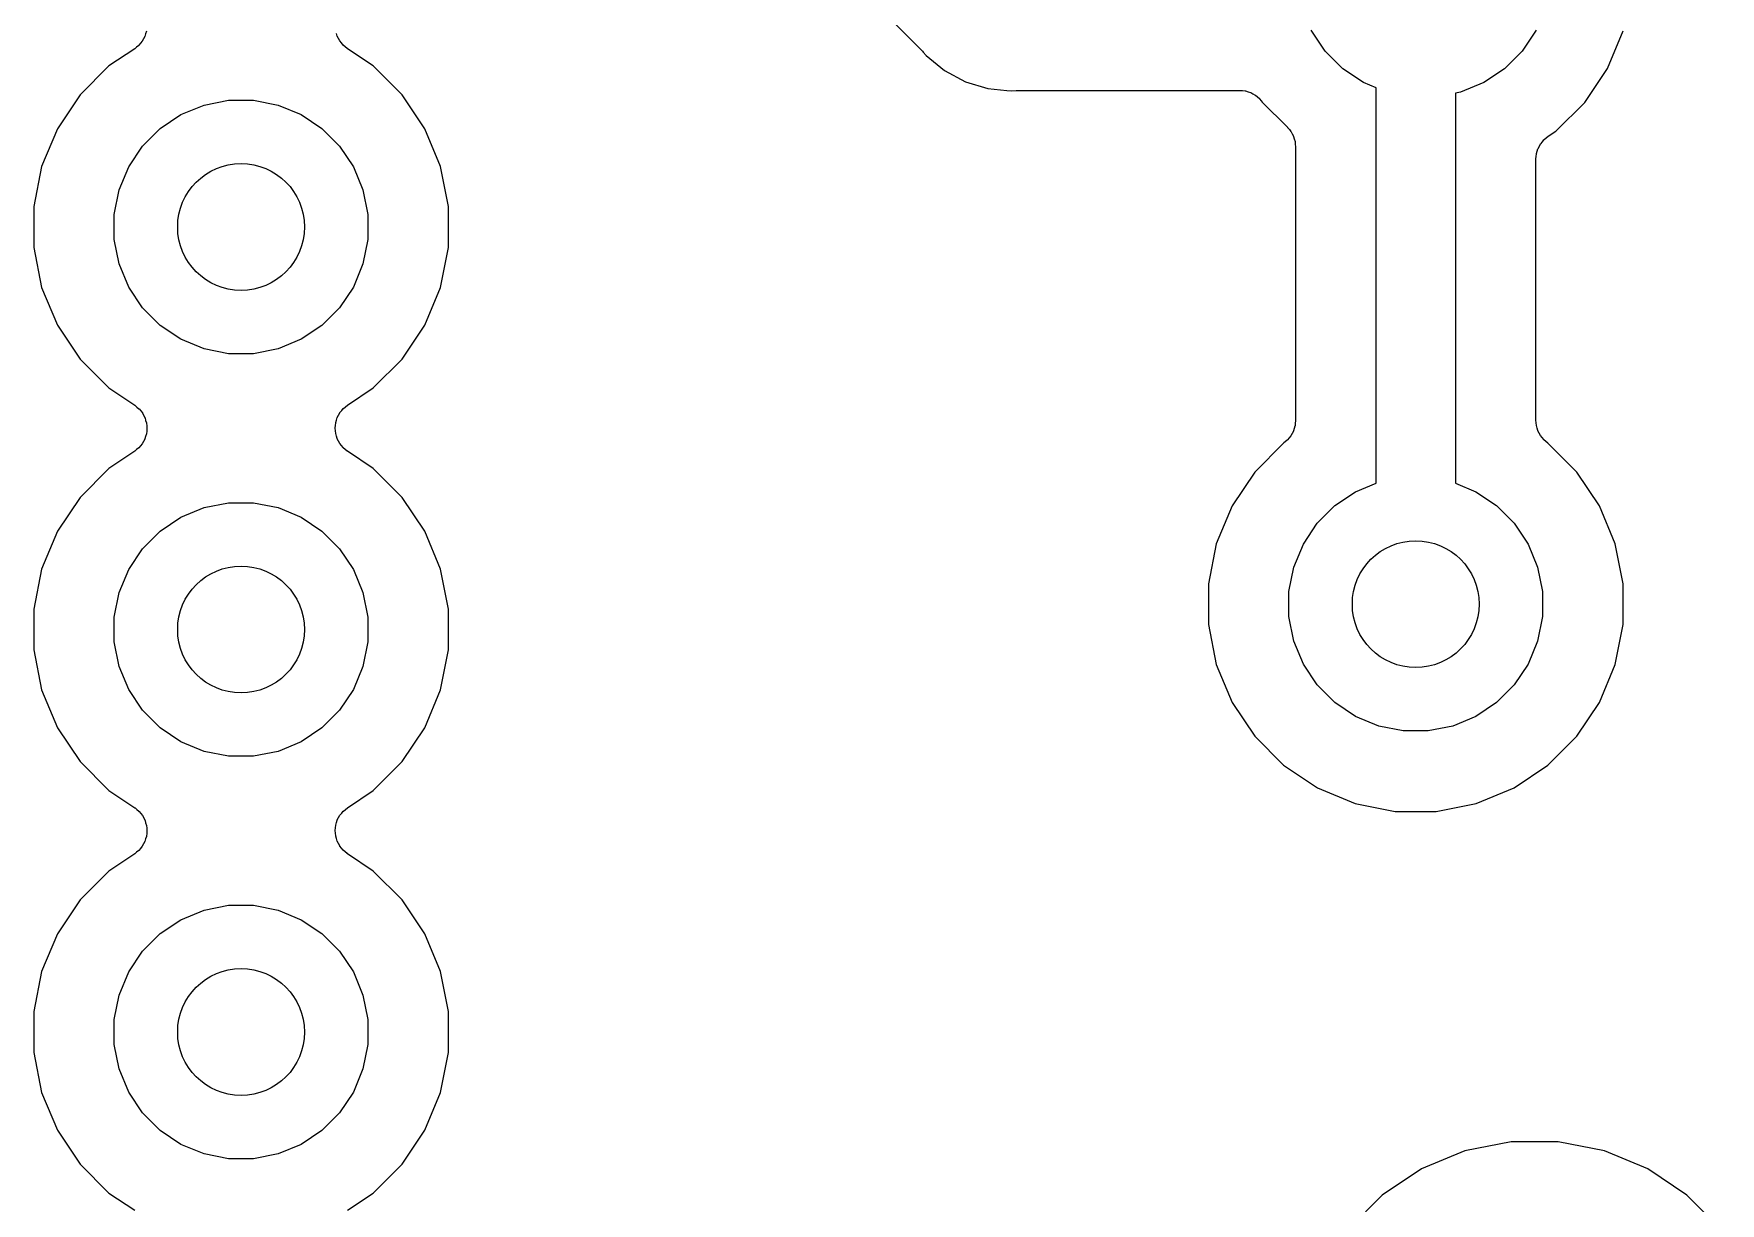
# Model space of a CAD drawing. Extents: x 93 to 144, y -123 to -68.
# Drawn here: x 110.93 to 121.57, y -101.38 to -94 of the extents above; entities that cross this region are included whole.
import ezdxf

# ---------------------------------------------------------------- set-up
doc = ezdxf.new("R2010")
doc.units = 0
doc.layers.add('BLACK', color=7, linetype='CONTINUOUS')

msp = doc.modelspace()

# ---------------------------------------------------------------- linework, layer by layer
at = {"layer": 'BLACK', "linetype": 'CONTINUOUS'}
for p, q in [((113.453, -91.0246), (116.532, -94.1036)), ((111.616, -94.0482), (111.606, -94.0609)), ((111.617, -94.0475), (111.616, -94.0478)), ((111.616, -94.0478), (111.616, -94.0482)), ((111.625, -94.0327), (111.617, -94.0475)), ((111.633, -94.0182), (111.625, -94.0327)), ((111.638, -94.0014), (111.633, -94.0174)), ((111.633, -94.0174), (111.633, -94.0178)), ((111.633, -94.0178), (111.633, -94.0182)), ((111.643, -93.9856), (111.638, -94.0014)), ((112.846, -94.0151), (112.842, -93.9992)), ((112.846, -94.0155), (112.846, -94.0151)), ((112.847, -94.016), (112.846, -94.0155)), ((112.854, -94.0307), (112.847, -94.016)), ((112.862, -94.0454), (112.854, -94.0307)), ((112.862, -94.0458), (112.862, -94.0454)), ((112.862, -94.0462), (112.862, -94.0458)), ((112.873, -94.0592), (112.862, -94.0462)), ((119.079, -94.11), (118.991, -93.9789)), ((120.409, -93.9789), (120.321, -94.11)), ((120.859, -94.2196), (120.958, -93.9815)), ((111.569, -94.0955), (111.406, -94.204)), ((111.581, -94.0849), (111.569, -94.0955)), ((111.594, -94.0745), (111.581, -94.0849)), ((111.595, -94.0741), (111.594, -94.0745)), ((111.606, -94.0609), (111.595, -94.0739)), ((111.595, -94.0739), (111.595, -94.0741)), ((112.883, -94.0721), (112.873, -94.0592)), ((112.884, -94.0724), (112.883, -94.0721)), ((112.884, -94.0728), (112.884, -94.0724)), ((112.897, -94.0834), (112.884, -94.0728)), ((112.909, -94.0941), (112.897, -94.0834)), ((112.91, -94.0946), (112.909, -94.0941)), ((112.91, -94.0947), (112.91, -94.0946)), ((112.911, -94.0955), (112.91, -94.0947)), ((112.91, -94.0947), (112.91, -94.0947)), ((113.074, -94.204), (112.911, -94.0955)), ((116.532, -94.1036), (116.533, -94.1053)), ((116.533, -94.1053), (116.538, -94.1111)), ((116.538, -94.1111), (116.543, -94.1163)), ((116.543, -94.1163), (116.561, -94.1386)), ((116.561, -94.1386), (116.677, -94.2333)), ((119.19, -94.2214), (119.079, -94.11)), ((120.321, -94.11), (120.21, -94.2214)), ((111.406, -94.204), (111.224, -94.3862)), ((113.256, -94.3862), (113.074, -94.204)), ((116.677, -94.2333), (116.809, -94.3037)), ((119.321, -94.309), (119.19, -94.2214)), ((120.21, -94.2214), (120.079, -94.309)), ((120.716, -94.4338), (120.859, -94.2196)), ((116.809, -94.3037), (116.951, -94.347)), ((116.951, -94.347), (117.071, -94.3588)), ((117.071, -94.3588), (117.071, -94.3588)), ((117.071, -94.3588), (117.1, -94.3617)), ((117.1, -94.3617), (117.129, -94.3588)), ((117.129, -94.3588), (117.131, -94.3586)), ((117.131, -94.3586), (117.138, -94.3587)), ((117.138, -94.3587), (117.146, -94.358)), ((117.146, -94.358), (118.54, -94.358)), ((118.54, -94.358), (118.541, -94.358)), ((118.541, -94.358), (118.541, -94.358)), ((118.541, -94.358), (118.541, -94.358)), ((118.541, -94.358), (118.542, -94.358)), ((118.542, -94.358), (118.558, -94.3598)), ((118.558, -94.3598), (118.575, -94.3615)), ((118.575, -94.3615), (118.575, -94.3617)), ((118.575, -94.3617), (118.576, -94.3618)), ((118.576, -94.3618), (118.592, -94.3667)), ((118.592, -94.3667), (118.607, -94.3715)), ((119.4, -94.3417), (119.321, -94.309)), ((119.4, -96.8376), (119.4, -94.3417)), ((120.079, -94.309), (119.933, -94.3693)), ((111.224, -94.3862), (111.081, -94.6004)), ((111.861, -94.511), (112.007, -94.4507)), ((112.007, -94.4507), (112.161, -94.42)), ((112.161, -94.42), (112.319, -94.42)), ((112.319, -94.42), (112.473, -94.4507)), ((112.473, -94.4507), (112.619, -94.511)), ((113.399, -94.6004), (113.256, -94.3862)), ((118.607, -94.3715), (118.608, -94.3719)), ((118.608, -94.3719), (118.609, -94.3722)), ((118.609, -94.3722), (118.623, -94.38)), ((118.623, -94.38), (118.637, -94.3877)), ((118.637, -94.3877), (118.638, -94.3882)), ((118.638, -94.3882), (118.639, -94.3886)), ((118.639, -94.3886), (118.651, -94.3991)), ((118.651, -94.3991), (118.664, -94.4094)), ((118.664, -94.4094), (118.664, -94.41)), ((118.664, -94.41), (118.665, -94.4106)), ((118.665, -94.4106), (118.675, -94.4233)), ((118.675, -94.4233), (118.682, -94.4321)), ((118.682, -94.4321), (118.841, -94.5905)), ((119.933, -94.3693), (119.9, -94.3759)), ((119.9, -94.3759), (119.9, -96.8376)), ((120.534, -94.616), (120.716, -94.4338)), ((111.73, -94.5986), (111.861, -94.511)), ((112.619, -94.511), (112.75, -94.5986)), ((111.081, -94.6004), (110.982, -94.8385)), ((111.619, -94.71), (111.73, -94.5986)), ((112.75, -94.5986), (112.861, -94.71)), ((113.498, -94.8385), (113.399, -94.6004)), ((118.841, -94.5905), (118.841, -94.591)), ((118.841, -94.591), (118.841, -94.591)), ((118.841, -94.591), (118.841, -94.591)), ((118.841, -94.591), (118.842, -94.5923)), ((118.842, -94.5923), (118.853, -94.6049)), ((118.853, -94.6049), (118.863, -94.6174)), ((118.863, -94.6174), (118.863, -94.6182)), ((118.863, -94.6182), (118.864, -94.619)), ((118.864, -94.619), (118.871, -94.6333)), ((118.871, -94.6333), (118.879, -94.6476)), ((118.879, -94.6476), (118.879, -94.6485)), ((118.879, -94.6485), (118.879, -94.6493)), ((118.879, -94.6493), (118.884, -94.6648)), ((118.884, -94.6648), (118.889, -94.6803)), ((118.889, -94.6803), (118.889, -94.6812)), ((118.889, -94.6812), (118.889, -94.6821)), ((118.889, -94.6821), (118.89, -94.6981)), ((120.439, -94.6947), (120.449, -94.6823)), ((120.449, -94.6823), (120.459, -94.6697)), ((120.459, -94.6697), (120.46, -94.6692)), ((120.46, -94.6692), (120.461, -94.6686)), ((120.461, -94.6686), (120.473, -94.6583)), ((120.473, -94.6583), (120.486, -94.6481)), ((120.486, -94.6481), (120.534, -94.616)), ((111.531, -94.8411), (111.619, -94.71)), ((112.861, -94.71), (112.949, -94.8411)), ((118.89, -94.6981), (118.892, -94.7143)), ((118.892, -94.7143), (118.892, -96.4398)), ((120.408, -94.7911), (120.41, -94.775)), ((120.408, -94.7928), (120.408, -94.7911)), ((120.408, -94.7929), (120.408, -94.7928)), ((120.408, -94.7928), (120.408, -94.7928)), ((120.408, -94.7936), (120.408, -94.7929)), ((120.41, -94.775), (120.411, -94.7588)), ((120.411, -94.7588), (120.412, -94.758)), ((120.412, -94.7572), (120.417, -94.7417)), ((120.412, -94.758), (120.412, -94.7572)), ((120.417, -94.7417), (120.421, -94.7262)), ((120.421, -94.7262), (120.422, -94.7255)), ((120.422, -94.7246), (120.43, -94.7104)), ((120.422, -94.7255), (120.422, -94.7246)), ((120.43, -94.7104), (120.438, -94.6961)), ((120.438, -94.6955), (120.439, -94.6947)), ((120.438, -94.6961), (120.438, -94.6955)), ((110.982, -94.8385), (110.932, -95.0912)), ((111.471, -94.9866), (111.531, -94.8411)), ((112.949, -94.8411), (113.009, -94.9866)), ((113.548, -95.0912), (113.498, -94.8385)), ((120.408, -96.4398), (120.408, -94.7936)), ((111.44, -95.1412), (111.471, -94.9866)), ((113.009, -94.9866), (113.04, -95.1412)), ((110.932, -95.0912), (110.932, -95.3488)), ((113.548, -95.3488), (113.548, -95.0912)), ((111.44, -95.2988), (111.44, -95.1412)), ((113.04, -95.1412), (113.04, -95.2988)), ((111.471, -95.4534), (111.44, -95.2988)), ((113.04, -95.2988), (113.009, -95.4534)), ((110.932, -95.3488), (110.982, -95.6015)), ((113.498, -95.6015), (113.548, -95.3488)), ((111.531, -95.5989), (111.471, -95.4534)), ((113.009, -95.4534), (112.949, -95.5989)), ((110.982, -95.6015), (111.081, -95.8396)), ((111.619, -95.73), (111.531, -95.5989)), ((112.949, -95.5989), (112.861, -95.73)), ((113.399, -95.8396), (113.498, -95.6015)), ((111.73, -95.8414), (111.619, -95.73)), ((112.861, -95.73), (112.75, -95.8414)), ((111.081, -95.8396), (111.224, -96.0538)), ((111.861, -95.929), (111.73, -95.8414)), ((112.75, -95.8414), (112.619, -95.929)), ((113.256, -96.0538), (113.399, -95.8396)), ((112.007, -95.9893), (111.861, -95.929)), ((112.619, -95.929), (112.473, -95.9893)), ((111.224, -96.0538), (111.406, -96.236)), ((112.161, -96.02), (112.007, -95.9893)), ((112.319, -96.02), (112.161, -96.02)), ((112.473, -95.9893), (112.319, -96.02)), ((113.074, -96.236), (113.256, -96.0538)), ((111.406, -96.236), (111.569, -96.3445)), ((112.911, -96.3445), (113.074, -96.236)), ((111.569, -96.3445), (111.57, -96.3453)), ((111.57, -96.3453), (111.57, -96.3453)), ((111.57, -96.3453), (111.57, -96.3454)), ((111.57, -96.3454), (111.571, -96.3459)), ((111.571, -96.3459), (111.583, -96.3566)), ((111.583, -96.3566), (111.596, -96.3672)), ((111.596, -96.3672), (111.596, -96.3676)), ((111.596, -96.3676), (111.597, -96.3679)), ((111.597, -96.3679), (111.607, -96.381)), ((111.607, -96.381), (111.618, -96.3938)), ((112.864, -96.3918), (112.875, -96.3789)), ((112.875, -96.3789), (112.885, -96.3661)), ((112.885, -96.3659), (112.886, -96.3655)), ((112.885, -96.3661), (112.885, -96.3659)), ((112.886, -96.3655), (112.899, -96.3549)), ((112.899, -96.3549), (112.911, -96.3445)), ((111.618, -96.3938), (111.618, -96.3942)), ((111.618, -96.3942), (111.618, -96.3946)), ((111.618, -96.3946), (111.626, -96.4094)), ((111.626, -96.4094), (111.633, -96.424)), ((111.633, -96.424), (111.634, -96.4245)), ((111.634, -96.4245), (111.634, -96.4249)), ((111.634, -96.4249), (111.638, -96.4409)), ((111.638, -96.4409), (111.643, -96.4568)), ((111.643, -96.4568), (111.643, -96.4572)), ((111.643, -96.4572), (111.643, -96.4577)), ((111.643, -96.4577), (111.645, -96.4743)), ((111.645, -96.4743), (111.646, -96.4908)), ((111.646, -96.4917), (111.645, -96.5082)), ((111.646, -96.4908), (111.646, -96.4912)), ((111.646, -96.4912), (111.646, -96.4917)), ((112.834, -96.4883), (112.835, -96.4718)), ((112.834, -96.4888), (112.834, -96.4883)), ((112.834, -96.4892), (112.834, -96.4888)), ((112.835, -96.5058), (112.834, -96.4892)), ((112.835, -96.4718), (112.837, -96.4553)), ((112.837, -96.4544), (112.842, -96.4385)), ((112.837, -96.4548), (112.837, -96.4544)), ((112.837, -96.4553), (112.837, -96.4548)), ((112.842, -96.4385), (112.847, -96.4226)), ((112.847, -96.4218), (112.855, -96.4072)), ((112.847, -96.4222), (112.847, -96.4218)), ((112.847, -96.4226), (112.847, -96.4222)), ((112.855, -96.4072), (112.863, -96.3925)), ((112.863, -96.3925), (112.864, -96.3922)), ((112.864, -96.3922), (112.864, -96.3918)), ((118.883, -96.4917), (118.879, -96.5072)), ((118.888, -96.4762), (118.883, -96.4917)), ((118.889, -96.4746), (118.888, -96.4754)), ((118.888, -96.4754), (118.888, -96.4762)), ((118.89, -96.4584), (118.889, -96.4746)), ((118.892, -96.4423), (118.89, -96.4584)), ((118.892, -96.4398), (118.892, -96.4405)), ((118.892, -96.4405), (118.892, -96.4406)), ((118.892, -96.4406), (118.892, -96.4406)), ((118.892, -96.4406), (118.892, -96.4423)), ((120.41, -96.456), (120.408, -96.4398)), ((120.411, -96.4722), (120.41, -96.456)), ((120.411, -96.473), (120.411, -96.4722)), ((120.411, -96.4738), (120.411, -96.473)), ((120.416, -96.4894), (120.411, -96.4738)), ((120.421, -96.505), (120.416, -96.4894)), ((111.606, -96.6009), (111.595, -96.6139)), ((111.616, -96.5882), (111.606, -96.6009)), ((111.617, -96.5875), (111.616, -96.5878)), ((111.616, -96.5878), (111.616, -96.5882)), ((111.625, -96.5727), (111.617, -96.5875)), ((111.633, -96.5582), (111.625, -96.5727)), ((111.638, -96.5414), (111.633, -96.5574)), ((111.633, -96.5574), (111.633, -96.5578)), ((111.633, -96.5578), (111.633, -96.5582)), ((111.643, -96.5256), (111.638, -96.5414)), ((111.645, -96.5082), (111.643, -96.5247)), ((111.643, -96.5247), (111.643, -96.5252)), ((111.643, -96.5252), (111.643, -96.5256)), ((112.837, -96.5223), (112.835, -96.5058)), ((112.837, -96.5228), (112.837, -96.5223)), ((112.837, -96.5232), (112.837, -96.5228)), ((112.842, -96.5392), (112.837, -96.5232)), ((112.846, -96.5551), (112.842, -96.5392)), ((112.846, -96.5555), (112.846, -96.5551)), ((112.847, -96.556), (112.846, -96.5555)), ((112.854, -96.5707), (112.847, -96.556)), ((112.862, -96.5854), (112.854, -96.5707)), ((112.862, -96.5858), (112.862, -96.5854)), ((112.862, -96.5862), (112.862, -96.5858)), ((112.873, -96.5992), (112.862, -96.5862)), ((112.883, -96.6121), (112.873, -96.5992)), ((118.818, -96.5823), (118.634, -96.7662)), ((118.827, -96.575), (118.818, -96.5823)), ((118.839, -96.5649), (118.827, -96.575)), ((118.84, -96.5642), (118.839, -96.5649)), ((118.841, -96.5637), (118.84, -96.5642)), ((118.851, -96.5511), (118.841, -96.5637)), ((118.861, -96.5387), (118.851, -96.5511)), ((118.862, -96.5379), (118.861, -96.5387)), ((118.87, -96.523), (118.862, -96.5373)), ((118.862, -96.5373), (118.862, -96.5379)), ((118.878, -96.5088), (118.87, -96.523)), ((118.879, -96.5072), (118.878, -96.508)), ((118.878, -96.508), (118.878, -96.5088)), ((120.421, -96.5057), (120.421, -96.505)), ((120.421, -96.5065), (120.421, -96.5057)), ((120.429, -96.5208), (120.421, -96.5065)), ((120.436, -96.5353), (120.429, -96.5208)), ((120.437, -96.5359), (120.436, -96.5353)), ((120.437, -96.5367), (120.437, -96.5359)), ((120.447, -96.5492), (120.437, -96.5367)), ((120.458, -96.5619), (120.447, -96.5492)), ((120.458, -96.5625), (120.458, -96.5619)), ((120.459, -96.5631), (120.458, -96.5625)), ((120.471, -96.5735), (120.459, -96.5631)), ((120.484, -96.5839), (120.471, -96.5735)), ((120.666, -96.7662), (120.484, -96.5839)), ((111.569, -96.6355), (111.406, -96.744)), ((111.581, -96.6249), (111.569, -96.6355)), ((111.594, -96.6145), (111.581, -96.6249)), ((111.595, -96.6141), (111.594, -96.6145)), ((111.595, -96.6139), (111.595, -96.6141)), ((112.884, -96.6124), (112.883, -96.6121)), ((112.884, -96.6128), (112.884, -96.6124)), ((112.897, -96.6234), (112.884, -96.6128)), ((112.909, -96.6341), (112.897, -96.6234)), ((112.91, -96.6346), (112.909, -96.6341)), ((112.91, -96.6347), (112.91, -96.6346)), ((112.911, -96.6355), (112.91, -96.6347)), ((112.91, -96.6347), (112.91, -96.6347)), ((113.074, -96.744), (112.911, -96.6355)), ((111.406, -96.744), (111.224, -96.9262)), ((113.256, -96.9262), (113.074, -96.744)), ((118.634, -96.7662), (118.491, -96.9804)), ((120.809, -96.9804), (120.666, -96.7662)), ((119.14, -96.9786), (119.271, -96.891)), ((119.271, -96.891), (119.4, -96.8376)), ((119.9, -96.8376), (120.029, -96.891)), ((120.029, -96.891), (120.16, -96.9786)), ((111.224, -96.9262), (111.081, -97.1404)), ((111.861, -97.051), (112.007, -96.9907)), ((112.007, -96.9907), (112.161, -96.96)), ((112.161, -96.96), (112.319, -96.96)), ((112.319, -96.96), (112.473, -96.9907)), ((112.473, -96.9907), (112.619, -97.051)), ((113.399, -97.1404), (113.256, -96.9262)), ((118.491, -96.9804), (118.392, -97.2185)), ((119.029, -97.09), (119.14, -96.9786)), ((120.16, -96.9786), (120.271, -97.09)), ((120.908, -97.2185), (120.809, -96.9804)), ((111.73, -97.1386), (111.861, -97.051)), ((112.619, -97.051), (112.75, -97.1386)), ((118.941, -97.2211), (119.029, -97.09)), ((120.271, -97.09), (120.359, -97.2211)), ((111.081, -97.1404), (110.982, -97.3785)), ((111.619, -97.25), (111.73, -97.1386)), ((112.75, -97.1386), (112.861, -97.25)), ((113.498, -97.3785), (113.399, -97.1404)), ((118.392, -97.2185), (118.342, -97.4712)), ((118.881, -97.3666), (118.941, -97.2211)), ((120.359, -97.2211), (120.419, -97.3666)), ((120.958, -97.4712), (120.908, -97.2185)), ((111.531, -97.3811), (111.619, -97.25)), ((112.861, -97.25), (112.949, -97.3811)), ((110.982, -97.3785), (110.932, -97.6312)), ((111.471, -97.5266), (111.531, -97.3811)), ((112.949, -97.3811), (113.009, -97.5266)), ((113.548, -97.6312), (113.498, -97.3785)), ((118.85, -97.5212), (118.881, -97.3666)), ((120.419, -97.3666), (120.45, -97.5212)), ((111.44, -97.6812), (111.471, -97.5266)), ((113.009, -97.5266), (113.04, -97.6812)), ((118.342, -97.4712), (118.342, -97.7288)), ((118.85, -97.6788), (118.85, -97.5212)), ((120.45, -97.5212), (120.45, -97.6788)), ((120.958, -97.7288), (120.958, -97.4712)), ((110.932, -97.6312), (110.932, -97.8888)), ((113.548, -97.8888), (113.548, -97.6312)), ((111.44, -97.8388), (111.44, -97.6812)), ((113.04, -97.6812), (113.04, -97.8388)), ((118.342, -97.7288), (118.392, -97.9815)), ((118.881, -97.8334), (118.85, -97.6788)), ((120.45, -97.6788), (120.419, -97.8334)), ((120.908, -97.9815), (120.958, -97.7288)), ((111.471, -97.9934), (111.44, -97.8388)), ((113.04, -97.8388), (113.009, -97.9934)), ((118.941, -97.9789), (118.881, -97.8334)), ((120.419, -97.8334), (120.359, -97.9789)), ((110.932, -97.8888), (110.982, -98.1415)), ((113.498, -98.1415), (113.548, -97.8888)), ((118.392, -97.9815), (118.491, -98.2196)), ((119.029, -98.11), (118.941, -97.9789)), ((120.359, -97.9789), (120.271, -98.11)), ((120.809, -98.2196), (120.908, -97.9815)), ((111.531, -98.1389), (111.471, -97.9934)), ((113.009, -97.9934), (112.949, -98.1389)), ((110.982, -98.1415), (111.081, -98.3796)), ((111.619, -98.27), (111.531, -98.1389)), ((112.949, -98.1389), (112.861, -98.27)), ((113.399, -98.3796), (113.498, -98.1415)), ((119.14, -98.2214), (119.029, -98.11)), ((120.271, -98.11), (120.16, -98.2214)), ((111.73, -98.3814), (111.619, -98.27)), ((112.861, -98.27), (112.75, -98.3814)), ((118.491, -98.2196), (118.634, -98.4338)), ((119.271, -98.309), (119.14, -98.2214)), ((120.16, -98.2214), (120.029, -98.309)), ((120.666, -98.4338), (120.809, -98.2196)), ((111.081, -98.3796), (111.224, -98.5938)), ((111.861, -98.469), (111.73, -98.3814)), ((112.75, -98.3814), (112.619, -98.469)), ((113.256, -98.5938), (113.399, -98.3796)), ((119.417, -98.3693), (119.271, -98.309)), ((119.571, -98.4), (119.417, -98.3693)), ((119.729, -98.4), (119.571, -98.4)), ((119.883, -98.3693), (119.729, -98.4)), ((120.029, -98.309), (119.883, -98.3693)), ((112.007, -98.5293), (111.861, -98.469)), ((112.619, -98.469), (112.473, -98.5293)), ((118.634, -98.4338), (118.816, -98.616)), ((120.484, -98.616), (120.666, -98.4338)), ((111.224, -98.5938), (111.406, -98.776)), ((112.161, -98.56), (112.007, -98.5293)), ((112.319, -98.56), (112.161, -98.56)), ((112.473, -98.5293), (112.319, -98.56)), ((113.074, -98.776), (113.256, -98.5938)), ((118.816, -98.616), (119.03, -98.7591)), ((120.27, -98.7591), (120.484, -98.616)), ((111.406, -98.776), (111.569, -98.8845)), ((112.911, -98.8845), (113.074, -98.776)), ((119.03, -98.7591), (119.268, -98.8577)), ((120.032, -98.8577), (120.27, -98.7591)), ((111.569, -98.8845), (111.57, -98.8853)), ((111.57, -98.8853), (111.57, -98.8853)), ((111.57, -98.8853), (111.57, -98.8854)), ((111.57, -98.8854), (111.571, -98.8859)), ((111.571, -98.8859), (111.583, -98.8966)), ((111.583, -98.8966), (111.596, -98.9072)), ((111.596, -98.9072), (111.596, -98.9076)), ((111.596, -98.9076), (111.597, -98.9079)), ((111.597, -98.9079), (111.607, -98.921)), ((111.607, -98.921), (111.618, -98.9338)), ((111.618, -98.9338), (111.618, -98.9342)), ((111.618, -98.9342), (111.618, -98.9346)), ((111.618, -98.9346), (111.626, -98.9494)), ((112.855, -98.9472), (112.863, -98.9325)), ((112.863, -98.9325), (112.864, -98.9322)), ((112.864, -98.9318), (112.875, -98.9189)), ((112.864, -98.9322), (112.864, -98.9318)), ((112.875, -98.9189), (112.885, -98.9061)), ((112.885, -98.9059), (112.886, -98.9055)), ((112.885, -98.9061), (112.885, -98.9059)), ((112.886, -98.9055), (112.899, -98.8949)), ((112.899, -98.8949), (112.911, -98.8845)), ((119.268, -98.8577), (119.521, -98.908)), ((119.521, -98.908), (119.779, -98.908)), ((119.779, -98.908), (120.032, -98.8577)), ((111.626, -98.9494), (111.633, -98.964)), ((111.633, -98.964), (111.634, -98.9645)), ((111.634, -98.9645), (111.634, -98.9649)), ((111.634, -98.9649), (111.638, -98.9809)), ((111.638, -98.9809), (111.643, -98.9968)), ((111.643, -98.9968), (111.643, -98.9972)), ((111.643, -98.9972), (111.643, -98.9977)), ((111.643, -98.9977), (111.645, -99.0143)), ((111.645, -99.0482), (111.643, -99.0647)), ((111.645, -99.0143), (111.646, -99.0308)), ((111.646, -99.0317), (111.645, -99.0482)), ((111.646, -99.0308), (111.646, -99.0312)), ((111.646, -99.0312), (111.646, -99.0317)), ((112.834, -99.0283), (112.835, -99.0118)), ((112.834, -99.0288), (112.834, -99.0283)), ((112.834, -99.0292), (112.834, -99.0288)), ((112.835, -99.0458), (112.834, -99.0292)), ((112.835, -99.0118), (112.837, -98.9953)), ((112.837, -99.0623), (112.835, -99.0458)), ((112.837, -98.9944), (112.842, -98.9785)), ((112.837, -98.9948), (112.837, -98.9944)), ((112.837, -98.9953), (112.837, -98.9948)), ((112.842, -98.9785), (112.847, -98.9626)), ((112.847, -98.9618), (112.855, -98.9472)), ((112.847, -98.9622), (112.847, -98.9618)), ((112.847, -98.9626), (112.847, -98.9622)), ((111.594, -99.1545), (111.581, -99.1649)), ((111.595, -99.1541), (111.594, -99.1545)), ((111.606, -99.1409), (111.595, -99.1539)), ((111.595, -99.1539), (111.595, -99.1541)), ((111.616, -99.1282), (111.606, -99.1409)), ((111.617, -99.1275), (111.616, -99.1278)), ((111.616, -99.1278), (111.616, -99.1282)), ((111.625, -99.1127), (111.617, -99.1275)), ((111.633, -99.0982), (111.625, -99.1127)), ((111.638, -99.0814), (111.633, -99.0974)), ((111.633, -99.0974), (111.633, -99.0978)), ((111.633, -99.0978), (111.633, -99.0982)), ((111.643, -99.0656), (111.638, -99.0814)), ((111.643, -99.0647), (111.643, -99.0652)), ((111.643, -99.0652), (111.643, -99.0656)), ((112.837, -99.0628), (112.837, -99.0623)), ((112.837, -99.0632), (112.837, -99.0628)), ((112.842, -99.0792), (112.837, -99.0632)), ((112.846, -99.0951), (112.842, -99.0792)), ((112.846, -99.0955), (112.846, -99.0951)), ((112.847, -99.096), (112.846, -99.0955)), ((112.854, -99.1107), (112.847, -99.096)), ((112.862, -99.1254), (112.854, -99.1107)), ((112.862, -99.1258), (112.862, -99.1254)), ((112.862, -99.1262), (112.862, -99.1258)), ((112.873, -99.1392), (112.862, -99.1262)), ((112.883, -99.1521), (112.873, -99.1392)), ((112.884, -99.1524), (112.883, -99.1521)), ((112.884, -99.1528), (112.884, -99.1524)), ((112.897, -99.1634), (112.884, -99.1528)), ((111.569, -99.1755), (111.406, -99.284)), ((111.581, -99.1649), (111.569, -99.1755)), ((112.909, -99.1741), (112.897, -99.1634)), ((112.91, -99.1746), (112.909, -99.1741)), ((112.91, -99.1747), (112.91, -99.1746)), ((112.911, -99.1755), (112.91, -99.1747)), ((112.91, -99.1747), (112.91, -99.1747)), ((113.074, -99.284), (112.911, -99.1755)), ((111.406, -99.284), (111.224, -99.4662)), ((113.256, -99.4662), (113.074, -99.284)), ((111.224, -99.4662), (111.081, -99.6804)), ((113.399, -99.6804), (113.256, -99.4662)), ((111.861, -99.591), (112.007, -99.5307)), ((112.007, -99.5307), (112.161, -99.5)), ((112.161, -99.5), (112.319, -99.5)), ((112.319, -99.5), (112.473, -99.5307)), ((112.473, -99.5307), (112.619, -99.591)), ((111.081, -99.6804), (110.982, -99.9185)), ((111.619, -99.79), (111.73, -99.6786)), ((111.73, -99.6786), (111.861, -99.591)), ((112.619, -99.591), (112.75, -99.6786)), ((112.75, -99.6786), (112.861, -99.79)), ((113.498, -99.9185), (113.399, -99.6804)), ((111.531, -99.9211), (111.619, -99.79)), ((112.861, -99.79), (112.949, -99.9211)), ((110.982, -99.9185), (110.932, -100.171)), ((111.471, -100.067), (111.531, -99.9211)), ((112.949, -99.9211), (113.009, -100.067)), ((113.548, -100.171), (113.498, -99.9185)), ((111.44, -100.221), (111.471, -100.067)), ((113.009, -100.067), (113.04, -100.221)), ((110.932, -100.171), (110.932, -100.429)), ((113.548, -100.429), (113.548, -100.171)), ((111.44, -100.379), (111.44, -100.221)), ((113.04, -100.221), (113.04, -100.379)), ((110.932, -100.429), (110.982, -100.682)), ((111.471, -100.533), (111.44, -100.379)), ((113.04, -100.379), (113.009, -100.533)), ((113.498, -100.682), (113.548, -100.429)), ((111.531, -100.679), (111.471, -100.533)), ((113.009, -100.533), (112.949, -100.679)), ((110.982, -100.682), (111.081, -100.92)), ((111.619, -100.81), (111.531, -100.679)), ((112.949, -100.679), (112.861, -100.81)), ((113.399, -100.92), (113.498, -100.682)), ((111.73, -100.921), (111.619, -100.81)), ((112.861, -100.81), (112.75, -100.921)), ((111.081, -100.92), (111.224, -101.134)), ((111.861, -101.009), (111.73, -100.921)), ((112.75, -100.921), (112.619, -101.009)), ((113.256, -101.134), (113.399, -100.92)), ((112.007, -101.069), (111.861, -101.009)), ((112.161, -101.1), (112.007, -101.069)), ((112.473, -101.069), (112.319, -101.1)), ((112.619, -101.009), (112.473, -101.069)), ((119.96, -101.05), (119.686, -101.164)), ((120.251, -100.992), (119.96, -101.05)), ((120.549, -100.992), (120.251, -100.992)), ((120.84, -101.05), (120.549, -100.992)), ((121.114, -101.164), (120.84, -101.05)), ((111.224, -101.134), (111.406, -101.316)), ((112.319, -101.1), (112.161, -101.1)), ((113.074, -101.316), (113.256, -101.134)), ((119.686, -101.164), (119.439, -101.329)), ((121.361, -101.329), (121.114, -101.164)), ((111.406, -101.316), (111.569, -101.424)), ((112.911, -101.424), (113.074, -101.316)), ((119.439, -101.329), (119.229, -101.539)), ((121.571, -101.539), (121.361, -101.329))]:
    msp.add_line(p, q, dxfattribs=at)
at = {"layer": 'BLACK'}
for centre in [(112.24, -95.22), (112.24, -95.22), (119.65, -97.6), (119.65, -97.6), (112.24, -97.76), (112.24, -97.76), (112.24, -100.3), (112.24, -100.3)]:
    msp.add_circle(centre, 0.4, dxfattribs=at)

doc.saveas('drawing.dxf')
